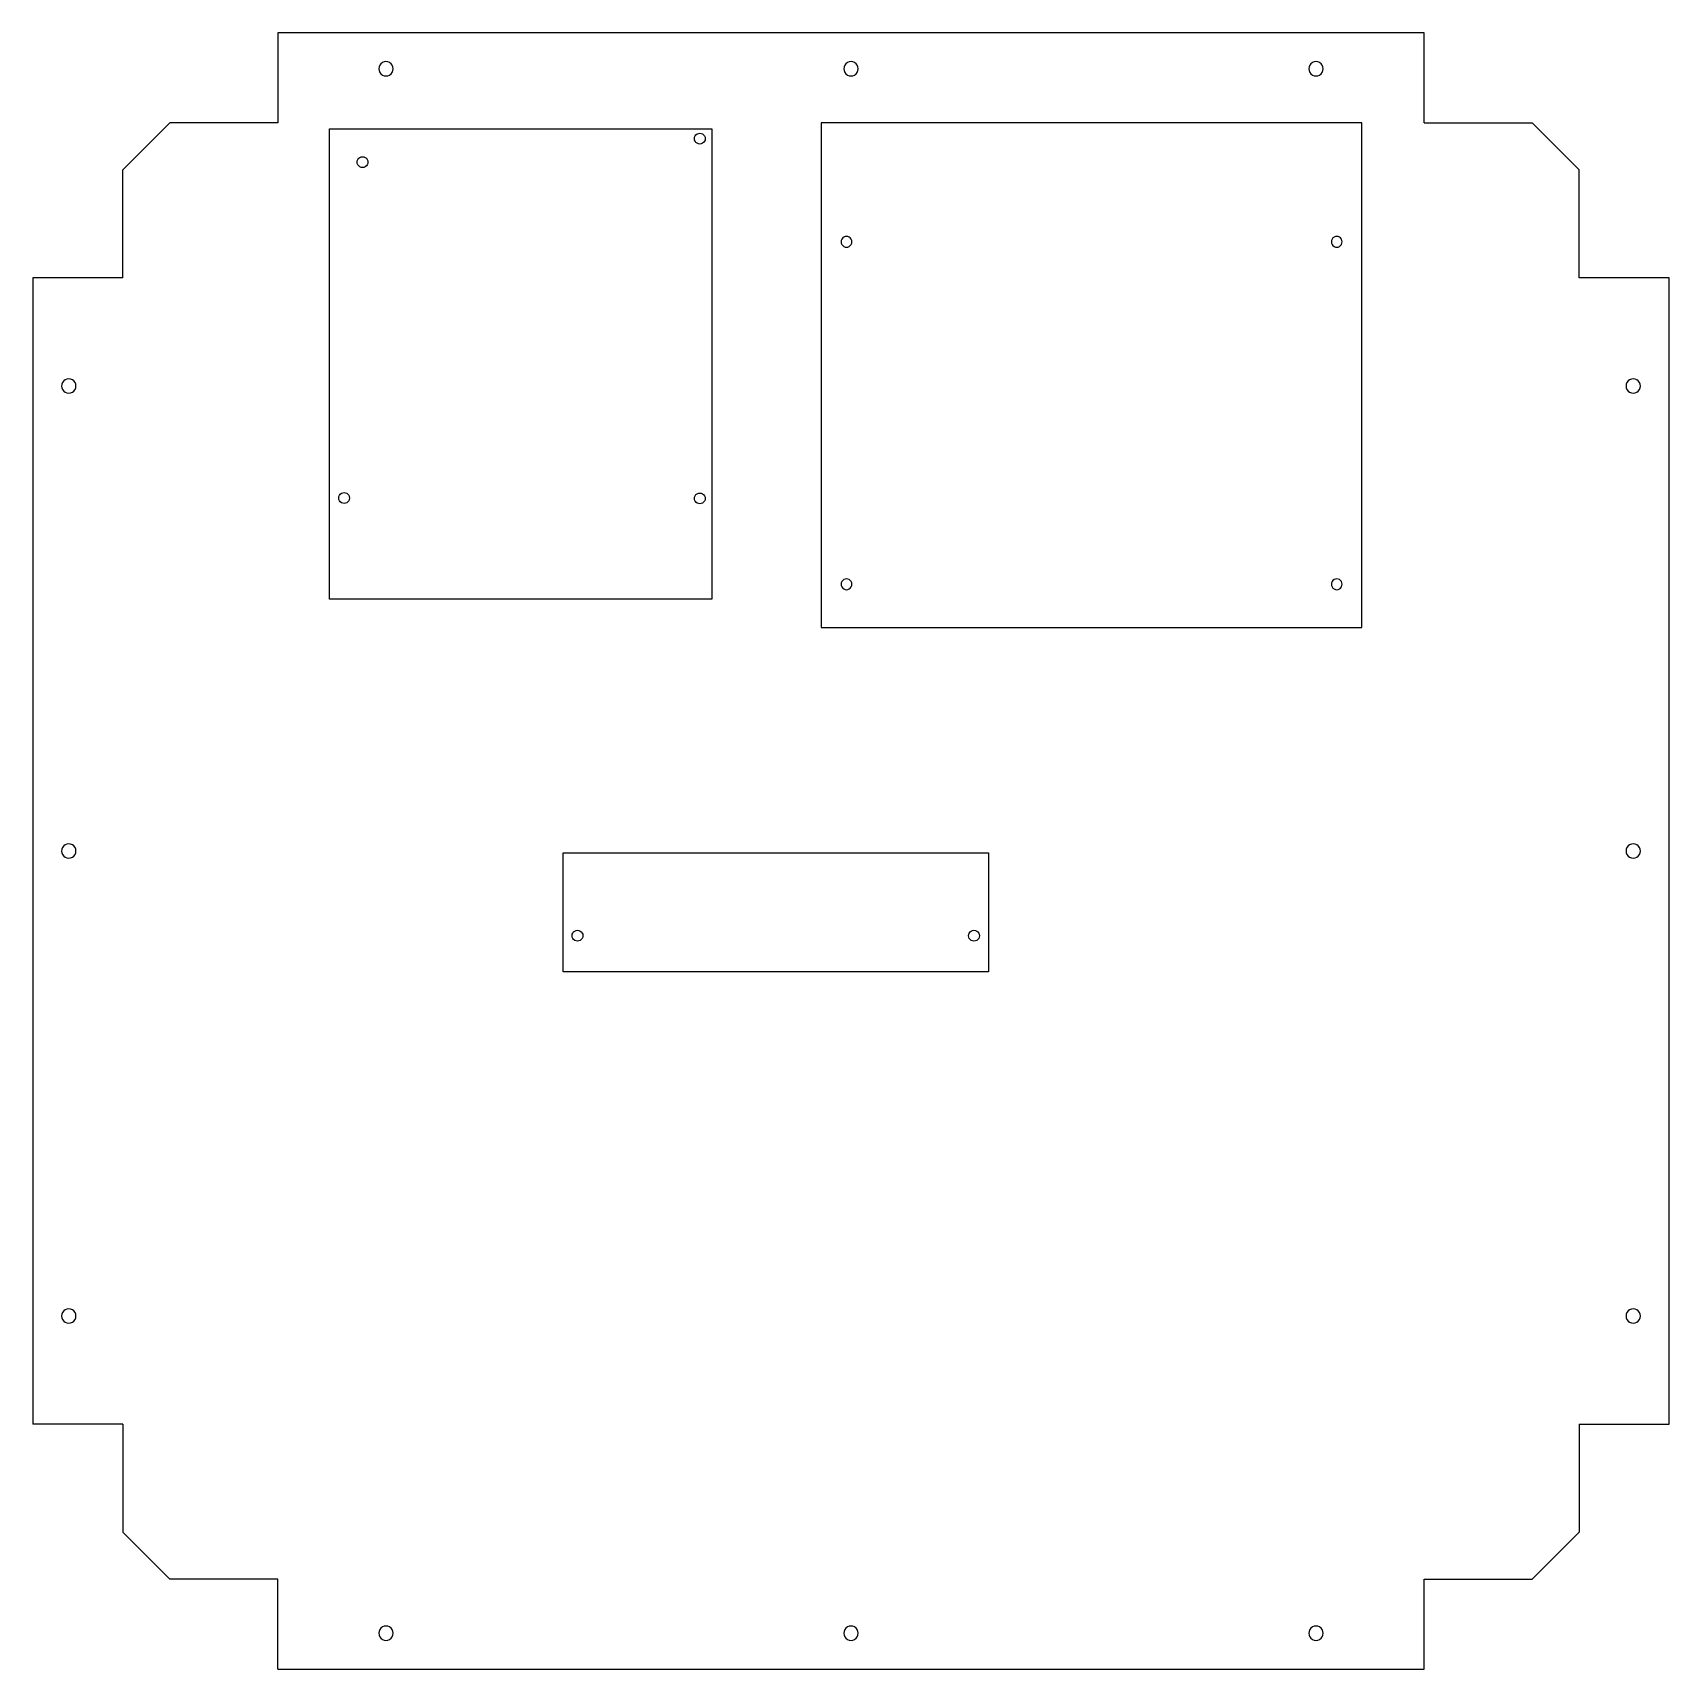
# Model space of a CAD drawing. Header units: metres. Extents: x -600 to -146, y 1612 to 2066.
import ezdxf

# ---------------------------------------------------------------- set-up
doc = ezdxf.new("R2010")
doc.units = ezdxf.units.M

msp = doc.modelspace()

# ---------------------------------------------------------------- linework, layer by layer
at = {"layer": 'GROUP0'}
for p, q in [((-531.83, 2065.88, 0), (-531.83, 2040.88, 0)), ((-213.83, 2065.88, 0), (-531.83, 2065.88, 0)), ((-213.83, 2040.88, 0), (-213.83, 2065.88, 0)), ((-503.56, 2056.88, 0), (-503.76, 2056.4, 0)), ((-503.25, 2057.3, 0), (-503.56, 2056.88, 0)), ((-502.83, 2057.62, 0), (-503.25, 2057.3, 0)), ((-502.35, 2057.82, 0), (-502.83, 2057.62, 0)), ((-501.83, 2057.88, 0), (-502.35, 2057.82, 0)), ((-501.31, 2057.82, 0), (-501.83, 2057.88, 0)), ((-500.83, 2057.62, 0), (-501.31, 2057.82, 0)), ((-500.42, 2057.3, 0), (-500.83, 2057.62, 0)), ((-500.1, 2056.88, 0), (-500.42, 2057.3, 0)), ((-499.9, 2056.4, 0), (-500.1, 2056.88, 0)), ((-374.56, 2056.88, 0), (-374.76, 2056.4, 0)), ((-374.25, 2057.3, 0), (-374.56, 2056.88, 0)), ((-373.83, 2057.62, 0), (-374.25, 2057.3, 0)), ((-373.35, 2057.82, 0), (-373.83, 2057.62, 0)), ((-372.83, 2057.88, 0), (-373.35, 2057.82, 0)), ((-372.31, 2057.82, 0), (-372.83, 2057.88, 0)), ((-371.83, 2057.62, 0), (-372.31, 2057.82, 0)), ((-371.42, 2057.3, 0), (-371.83, 2057.62, 0)), ((-371.1, 2056.88, 0), (-371.42, 2057.3, 0)), ((-370.9, 2056.4, 0), (-371.1, 2056.88, 0)), ((-245.56, 2056.88, 0), (-245.76, 2056.4, 0)), ((-245.25, 2057.3, 0), (-245.56, 2056.88, 0)), ((-244.83, 2057.62, 0), (-245.25, 2057.3, 0)), ((-244.35, 2057.82, 0), (-244.83, 2057.62, 0)), ((-243.83, 2057.88, 0), (-244.35, 2057.82, 0)), ((-243.31, 2057.82, 0), (-243.83, 2057.88, 0)), ((-242.83, 2057.62, 0), (-243.31, 2057.82, 0)), ((-242.42, 2057.3, 0), (-242.83, 2057.62, 0)), ((-242.1, 2056.88, 0), (-242.42, 2057.3, 0)), ((-241.9, 2056.4, 0), (-242.1, 2056.88, 0)), ((-503.76, 2056.4, 0), (-503.83, 2055.88, 0)), ((-503.83, 2055.88, 0), (-503.76, 2055.37, 0)), ((-503.76, 2055.37, 0), (-503.56, 2054.88, 0)), ((-503.56, 2054.88, 0), (-503.25, 2054.47, 0)), ((-503.25, 2054.47, 0), (-502.83, 2054.15, 0)), ((-502.83, 2054.15, 0), (-502.35, 2053.95, 0)), ((-502.35, 2053.95, 0), (-501.83, 2053.88, 0)), ((-501.83, 2053.88, 0), (-501.31, 2053.95, 0)), ((-501.31, 2053.95, 0), (-500.83, 2054.15, 0)), ((-500.83, 2054.15, 0), (-500.42, 2054.47, 0)), ((-500.42, 2054.47, 0), (-500.1, 2054.88, 0)), ((-500.1, 2054.88, 0), (-499.9, 2055.37, 0)), ((-499.83, 2055.88, 0), (-499.9, 2056.4, 0)), ((-499.9, 2055.37, 0), (-499.83, 2055.88, 0)), ((-374.76, 2056.4, 0), (-374.83, 2055.88, 0)), ((-374.83, 2055.88, 0), (-374.76, 2055.37, 0)), ((-374.76, 2055.37, 0), (-374.56, 2054.88, 0)), ((-374.56, 2054.88, 0), (-374.25, 2054.47, 0)), ((-374.25, 2054.47, 0), (-373.83, 2054.15, 0)), ((-373.83, 2054.15, 0), (-373.35, 2053.95, 0)), ((-373.35, 2053.95, 0), (-372.83, 2053.88, 0)), ((-372.83, 2053.88, 0), (-372.31, 2053.95, 0)), ((-372.31, 2053.95, 0), (-371.83, 2054.15, 0)), ((-371.83, 2054.15, 0), (-371.42, 2054.47, 0)), ((-371.42, 2054.47, 0), (-371.1, 2054.88, 0)), ((-371.1, 2054.88, 0), (-370.9, 2055.37, 0)), ((-370.83, 2055.88, 0), (-370.9, 2056.4, 0)), ((-370.9, 2055.37, 0), (-370.83, 2055.88, 0)), ((-245.76, 2056.4, 0), (-245.83, 2055.88, 0)), ((-245.83, 2055.88, 0), (-245.76, 2055.37, 0)), ((-245.76, 2055.37, 0), (-245.56, 2054.88, 0)), ((-245.56, 2054.88, 0), (-245.25, 2054.47, 0)), ((-245.25, 2054.47, 0), (-244.83, 2054.15, 0)), ((-244.83, 2054.15, 0), (-244.35, 2053.95, 0)), ((-244.35, 2053.95, 0), (-243.83, 2053.88, 0)), ((-243.83, 2053.88, 0), (-243.31, 2053.95, 0)), ((-243.31, 2053.95, 0), (-242.83, 2054.15, 0)), ((-242.83, 2054.15, 0), (-242.42, 2054.47, 0)), ((-242.42, 2054.47, 0), (-242.1, 2054.88, 0)), ((-242.1, 2054.88, 0), (-241.9, 2055.37, 0)), ((-241.83, 2055.88, 0), (-241.9, 2056.4, 0)), ((-241.9, 2055.37, 0), (-241.83, 2055.88, 0)), ((-561.83, 2040.88, 0), (-574.83, 2027.88, 0)), ((-531.83, 2040.88, 0), (-561.83, 2040.88, 0)), ((-517.46, 2039.2, 0), (-411.44, 2039.2, 0)), ((-517.46, 1908.7, 0), (-517.46, 2039.2, 0)), ((-411.44, 2039.2, 0), (-411.44, 1908.7, 0)), ((-231.08, 2040.88, 0), (-381.08, 2040.88, 0)), ((-381.08, 2040.88, 0), (-381.08, 1900.88, 0)), ((-231.08, 1900.88, 0), (-231.08, 2040.88, 0)), ((-213.83, 2040.88, 0), (-183.83, 2040.88, 0)), ((-170.83, 2027.88, 0), (-183.83, 2040.88, 0)), ((-416.28, 2036.51, 0), (-416.23, 2036.9, 0)), ((-416.23, 2036.12, 0), (-416.28, 2036.51, 0)), ((-416.23, 2036.9, 0), (-416.08, 2037.26, 0)), ((-416.08, 2035.76, 0), (-416.23, 2036.12, 0)), ((-416.08, 2037.26, 0), (-415.84, 2037.57, 0)), ((-415.84, 2035.45, 0), (-416.08, 2035.76, 0)), ((-415.84, 2037.57, 0), (-415.53, 2037.81, 0)), ((-415.53, 2035.21, 0), (-415.84, 2035.45, 0)), ((-415.53, 2037.81, 0), (-415.17, 2037.96, 0)), ((-415.17, 2035.06, 0), (-415.53, 2035.21, 0)), ((-415.17, 2037.96, 0), (-414.78, 2038.01, 0)), ((-414.78, 2035.01, 0), (-415.17, 2035.06, 0)), ((-414.78, 2038.01, 0), (-414.39, 2037.96, 0)), ((-414.39, 2035.06, 0), (-414.78, 2035.01, 0)), ((-414.39, 2037.96, 0), (-414.03, 2037.81, 0)), ((-414.03, 2035.21, 0), (-414.39, 2035.06, 0)), ((-414.03, 2037.81, 0), (-413.72, 2037.57, 0)), ((-413.72, 2035.45, 0), (-414.03, 2035.21, 0)), ((-413.72, 2037.57, 0), (-413.48, 2037.26, 0)), ((-413.48, 2035.76, 0), (-413.72, 2035.45, 0)), ((-413.48, 2037.26, 0), (-413.33, 2036.9, 0)), ((-413.33, 2036.12, 0), (-413.48, 2035.76, 0)), ((-413.33, 2036.9, 0), (-413.28, 2036.51, 0)), ((-413.28, 2036.51, 0), (-413.33, 2036.12, 0)), ((-509.84, 2029.98, 0), (-509.79, 2030.37, 0)), ((-509.79, 2029.59, 0), (-509.84, 2029.98, 0)), ((-509.79, 2030.37, 0), (-509.64, 2030.73, 0)), ((-509.64, 2029.23, 0), (-509.79, 2029.59, 0)), ((-509.64, 2030.73, 0), (-509.4, 2031.04, 0)), ((-509.4, 2031.04, 0), (-509.09, 2031.28, 0)), ((-509.09, 2031.28, 0), (-508.73, 2031.43, 0)), ((-508.73, 2031.43, 0), (-508.34, 2031.48, 0)), ((-508.34, 2031.48, 0), (-507.95, 2031.43, 0)), ((-507.95, 2031.43, 0), (-507.59, 2031.28, 0)), ((-507.59, 2031.28, 0), (-507.28, 2031.04, 0)), ((-507.28, 2031.04, 0), (-507.04, 2030.73, 0)), ((-507.04, 2030.73, 0), (-506.89, 2030.37, 0)), ((-506.89, 2029.59, 0), (-507.04, 2029.23, 0)), ((-506.89, 2030.37, 0), (-506.84, 2029.98, 0)), ((-506.84, 2029.98, 0), (-506.89, 2029.59, 0)), ((-574.83, 1997.88, 0), (-574.83, 2027.88, 0)), ((-509.4, 2028.92, 0), (-509.64, 2029.23, 0)), ((-509.09, 2028.68, 0), (-509.4, 2028.92, 0)), ((-508.73, 2028.53, 0), (-509.09, 2028.68, 0)), ((-508.34, 2028.48, 0), (-508.73, 2028.53, 0)), ((-507.95, 2028.53, 0), (-508.34, 2028.48, 0)), ((-507.59, 2028.68, 0), (-507.95, 2028.53, 0)), ((-507.28, 2028.92, 0), (-507.59, 2028.68, 0)), ((-507.04, 2029.23, 0), (-507.28, 2028.92, 0)), ((-170.83, 1997.88, 0), (-170.83, 2027.88, 0)), ((-375.53, 2008.27, 0), (-375.58, 2007.88, 0)), ((-375.58, 2007.88, 0), (-375.53, 2007.5, 0)), ((-375.38, 2008.63, 0), (-375.53, 2008.27, 0)), ((-375.53, 2007.5, 0), (-375.38, 2007.13, 0)), ((-375.14, 2008.94, 0), (-375.38, 2008.63, 0)), ((-375.38, 2007.13, 0), (-375.14, 2006.82, 0)), ((-374.83, 2009.18, 0), (-375.14, 2008.94, 0)), ((-375.14, 2006.82, 0), (-374.83, 2006.58, 0)), ((-374.47, 2009.33, 0), (-374.83, 2009.18, 0)), ((-374.08, 2009.38, 0), (-374.47, 2009.33, 0)), ((-373.69, 2009.33, 0), (-374.08, 2009.38, 0)), ((-373.33, 2009.18, 0), (-373.69, 2009.33, 0)), ((-373.02, 2008.94, 0), (-373.33, 2009.18, 0)), ((-373.33, 2006.58, 0), (-373.02, 2006.82, 0)), ((-372.78, 2008.63, 0), (-373.02, 2008.94, 0)), ((-373.02, 2006.82, 0), (-372.78, 2007.13, 0)), ((-372.63, 2008.27, 0), (-372.78, 2008.63, 0)), ((-372.78, 2007.13, 0), (-372.63, 2007.5, 0)), ((-372.58, 2007.88, 0), (-372.63, 2008.27, 0)), ((-372.63, 2007.5, 0), (-372.58, 2007.88, 0)), ((-239.53, 2008.27, 0), (-239.58, 2007.88, 0)), ((-239.58, 2007.88, 0), (-239.53, 2007.5, 0)), ((-239.38, 2008.63, 0), (-239.53, 2008.27, 0)), ((-239.53, 2007.5, 0), (-239.38, 2007.13, 0)), ((-239.14, 2008.94, 0), (-239.38, 2008.63, 0)), ((-239.38, 2007.13, 0), (-239.14, 2006.82, 0)), ((-238.83, 2009.18, 0), (-239.14, 2008.94, 0)), ((-239.14, 2006.82, 0), (-238.83, 2006.58, 0)), ((-238.47, 2009.33, 0), (-238.83, 2009.18, 0)), ((-238.08, 2009.38, 0), (-238.47, 2009.33, 0)), ((-237.69, 2009.33, 0), (-238.08, 2009.38, 0)), ((-237.33, 2009.18, 0), (-237.69, 2009.33, 0)), ((-237.02, 2008.94, 0), (-237.33, 2009.18, 0)), ((-237.33, 2006.58, 0), (-237.02, 2006.82, 0)), ((-236.78, 2008.63, 0), (-237.02, 2008.94, 0)), ((-237.02, 2006.82, 0), (-236.78, 2007.13, 0)), ((-236.63, 2008.27, 0), (-236.78, 2008.63, 0)), ((-236.78, 2007.13, 0), (-236.63, 2007.5, 0)), ((-236.58, 2007.88, 0), (-236.63, 2008.27, 0)), ((-236.63, 2007.5, 0), (-236.58, 2007.88, 0)), ((-374.83, 2006.58, 0), (-374.47, 2006.43, 0)), ((-374.47, 2006.43, 0), (-374.08, 2006.38, 0)), ((-374.08, 2006.38, 0), (-373.69, 2006.43, 0)), ((-373.69, 2006.43, 0), (-373.33, 2006.58, 0)), ((-238.83, 2006.58, 0), (-238.47, 2006.43, 0)), ((-238.47, 2006.43, 0), (-238.08, 2006.38, 0)), ((-238.08, 2006.38, 0), (-237.69, 2006.43, 0)), ((-237.69, 2006.43, 0), (-237.33, 2006.58, 0)), ((-599.83, 1997.88, 0), (-599.83, 1679.88)), ((-574.83, 1997.88, 0), (-599.83, 1997.88, 0)), ((-145.83, 1997.88, 0), (-170.83, 1997.88, 0)), ((-145.83, 1679.88, 0), (-145.83, 1997.88, 0)), ((-591.76, 1968.4, 0), (-591.83, 1967.88, 0)), ((-591.83, 1967.88, 0), (-591.76, 1967.37, 0)), ((-591.56, 1968.88, 0), (-591.76, 1968.4, 0)), ((-591.76, 1967.37, 0), (-591.56, 1966.88, 0)), ((-591.25, 1969.3, 0), (-591.56, 1968.88, 0)), ((-591.56, 1966.88, 0), (-591.25, 1966.47, 0)), ((-590.83, 1969.62, 0), (-591.25, 1969.3, 0)), ((-591.25, 1966.47, 0), (-590.83, 1966.15, 0)), ((-590.35, 1969.82, 0), (-590.83, 1969.62, 0)), ((-590.83, 1966.15, 0), (-590.35, 1965.95, 0)), ((-589.83, 1969.88, 0), (-590.35, 1969.82, 0)), ((-590.35, 1965.95, 0), (-589.83, 1965.88, 0)), ((-589.31, 1969.82, 0), (-589.83, 1969.88, 0)), ((-589.83, 1965.88, 0), (-589.31, 1965.95, 0)), ((-588.83, 1969.62, 0), (-589.31, 1969.82, 0)), ((-589.31, 1965.95, 0), (-588.83, 1966.15, 0)), ((-588.42, 1969.3, 0), (-588.83, 1969.62, 0)), ((-588.83, 1966.15, 0), (-588.42, 1966.47, 0)), ((-588.1, 1968.88, 0), (-588.42, 1969.3, 0)), ((-588.42, 1966.47, 0), (-588.1, 1966.88, 0)), ((-587.9, 1968.4, 0), (-588.1, 1968.88, 0)), ((-588.1, 1966.88, 0), (-587.9, 1967.37, 0)), ((-587.83, 1967.88, 0), (-587.9, 1968.4, 0)), ((-587.9, 1967.37, 0), (-587.83, 1967.88, 0)), ((-157.76, 1968.4, 0), (-157.83, 1967.88, 0)), ((-157.83, 1967.88, 0), (-157.76, 1967.37, 0)), ((-157.56, 1968.88, 0), (-157.76, 1968.4, 0)), ((-157.76, 1967.37, 0), (-157.56, 1966.88, 0)), ((-157.25, 1969.3, 0), (-157.56, 1968.88, 0)), ((-157.56, 1966.88, 0), (-157.25, 1966.47, 0)), ((-156.83, 1969.62, 0), (-157.25, 1969.3, 0)), ((-157.25, 1966.47, 0), (-156.83, 1966.15, 0)), ((-156.35, 1969.81, 0), (-156.83, 1969.62, 0)), ((-156.83, 1966.15, 0), (-156.35, 1965.95, 0)), ((-155.83, 1969.88, 0), (-156.35, 1969.81, 0)), ((-156.35, 1965.95, 0), (-155.83, 1965.88, 0)), ((-155.31, 1969.81, 0), (-155.83, 1969.88, 0)), ((-155.83, 1965.88, 0), (-155.31, 1965.95, 0)), ((-154.83, 1969.62, 0), (-155.31, 1969.81, 0)), ((-155.31, 1965.95, 0), (-154.83, 1966.15, 0)), ((-154.42, 1969.3, 0), (-154.83, 1969.62, 0)), ((-154.83, 1966.15, 0), (-154.42, 1966.47, 0)), ((-154.1, 1968.88, 0), (-154.42, 1969.3, 0)), ((-154.42, 1966.47, 0), (-154.1, 1966.88, 0)), ((-153.9, 1968.4, 0), (-154.1, 1968.88, 0)), ((-154.1, 1966.88, 0), (-153.9, 1967.37, 0)), ((-153.83, 1967.88, 0), (-153.9, 1968.4, 0)), ((-153.9, 1967.37, 0), (-153.83, 1967.88, 0)), ((-514.96, 1936.81, 0), (-514.91, 1937.2, 0)), ((-514.91, 1936.42, 0), (-514.96, 1936.81, 0)), ((-514.91, 1937.2, 0), (-514.76, 1937.56, 0)), ((-514.76, 1936.06, 0), (-514.91, 1936.42, 0)), ((-514.76, 1937.56, 0), (-514.52, 1937.87, 0)), ((-514.52, 1935.75, 0), (-514.76, 1936.06, 0)), ((-514.52, 1937.87, 0), (-514.21, 1938.11, 0)), ((-514.21, 1935.51, 0), (-514.52, 1935.75, 0)), ((-514.21, 1938.11, 0), (-513.84, 1938.26, 0)), ((-513.84, 1935.36, 0), (-514.21, 1935.51, 0)), ((-513.84, 1938.26, 0), (-513.46, 1938.31, 0)), ((-513.46, 1935.31, 0), (-513.84, 1935.36, 0)), ((-513.46, 1938.31, 0), (-513.07, 1938.26, 0)), ((-513.07, 1935.36, 0), (-513.46, 1935.31, 0)), ((-513.07, 1938.26, 0), (-512.71, 1938.11, 0)), ((-512.71, 1935.51, 0), (-513.07, 1935.36, 0)), ((-512.71, 1938.11, 0), (-512.4, 1937.87, 0)), ((-512.4, 1935.75, 0), (-512.71, 1935.51, 0)), ((-512.4, 1937.87, 0), (-512.16, 1937.56, 0)), ((-512.16, 1936.06, 0), (-512.4, 1935.75, 0)), ((-512.16, 1937.56, 0), (-512.01, 1937.2, 0)), ((-512.01, 1936.42, 0), (-512.16, 1936.06, 0)), ((-512.01, 1937.2, 0), (-511.96, 1936.81, 0)), ((-511.96, 1936.81, 0), (-512.01, 1936.42, 0)), ((-416.28, 1936.68, 0), (-416.23, 1937.07, 0)), ((-416.23, 1936.3, 0), (-416.28, 1936.68, 0)), ((-416.23, 1937.07, 0), (-416.08, 1937.43, 0)), ((-416.08, 1935.93, 0), (-416.23, 1936.3, 0)), ((-416.08, 1937.43, 0), (-415.84, 1937.75, 0)), ((-415.84, 1935.62, 0), (-416.08, 1935.93, 0)), ((-415.84, 1937.75, 0), (-415.53, 1937.98, 0)), ((-415.53, 1935.39, 0), (-415.84, 1935.62, 0)), ((-415.53, 1937.98, 0), (-415.17, 1938.13, 0)), ((-415.17, 1935.24, 0), (-415.53, 1935.39, 0)), ((-415.17, 1938.13, 0), (-414.78, 1938.18, 0)), ((-414.78, 1935.18, 0), (-415.17, 1935.24, 0)), ((-414.78, 1938.18, 0), (-414.39, 1938.13, 0)), ((-414.39, 1935.24, 0), (-414.78, 1935.18, 0)), ((-414.39, 1938.13, 0), (-414.03, 1937.98, 0)), ((-414.03, 1935.39, 0), (-414.39, 1935.24, 0)), ((-414.03, 1937.98, 0), (-413.72, 1937.75, 0)), ((-413.72, 1935.62, 0), (-414.03, 1935.39, 0)), ((-413.72, 1937.75, 0), (-413.48, 1937.43, 0)), ((-413.48, 1935.93, 0), (-413.72, 1935.62, 0)), ((-413.48, 1937.43, 0), (-413.33, 1937.07, 0)), ((-413.33, 1936.3, 0), (-413.48, 1935.93, 0)), ((-413.33, 1937.07, 0), (-413.28, 1936.68, 0)), ((-413.28, 1936.68, 0), (-413.33, 1936.3, 0)), ((-375.53, 1913.27, 0), (-375.58, 1912.88, 0)), ((-375.58, 1912.88, 0), (-375.53, 1912.5, 0)), ((-375.38, 1913.63, 0), (-375.53, 1913.27, 0)), ((-375.53, 1912.5, 0), (-375.38, 1912.13, 0)), ((-375.14, 1913.94, 0), (-375.38, 1913.63, 0)), ((-375.38, 1912.13, 0), (-375.14, 1911.82, 0)), ((-374.83, 1914.18, 0), (-375.14, 1913.94, 0)), ((-375.14, 1911.82, 0), (-374.83, 1911.58, 0)), ((-374.47, 1914.33, 0), (-374.83, 1914.18, 0)), ((-374.83, 1911.58, 0), (-374.47, 1911.43, 0)), ((-374.08, 1914.38, 0), (-374.47, 1914.33, 0)), ((-374.47, 1911.43, 0), (-374.08, 1911.38, 0)), ((-373.69, 1914.33, 0), (-374.08, 1914.38, 0)), ((-374.08, 1911.38, 0), (-373.69, 1911.43, 0)), ((-373.33, 1914.18, 0), (-373.69, 1914.33, 0)), ((-373.69, 1911.43, 0), (-373.33, 1911.58, 0)), ((-373.02, 1913.94, 0), (-373.33, 1914.18, 0)), ((-373.33, 1911.58, 0), (-373.02, 1911.82, 0)), ((-372.78, 1913.63, 0), (-373.02, 1913.94, 0)), ((-373.02, 1911.82, 0), (-372.78, 1912.13, 0)), ((-372.63, 1913.27, 0), (-372.78, 1913.63, 0)), ((-372.78, 1912.13, 0), (-372.63, 1912.5, 0)), ((-372.58, 1912.88, 0), (-372.63, 1913.27, 0)), ((-372.63, 1912.5, 0), (-372.58, 1912.88, 0)), ((-239.53, 1913.27, 0), (-239.58, 1912.88, 0)), ((-239.58, 1912.88, 0), (-239.53, 1912.5, 0)), ((-239.38, 1913.63, 0), (-239.53, 1913.27, 0)), ((-239.53, 1912.5, 0), (-239.38, 1912.13, 0)), ((-239.14, 1913.94, 0), (-239.38, 1913.63, 0)), ((-239.38, 1912.13, 0), (-239.14, 1911.82, 0)), ((-238.83, 1914.18, 0), (-239.14, 1913.94, 0)), ((-239.14, 1911.82, 0), (-238.83, 1911.58, 0)), ((-238.47, 1914.33, 0), (-238.83, 1914.18, 0)), ((-238.83, 1911.58, 0), (-238.47, 1911.43, 0)), ((-238.08, 1914.38, 0), (-238.47, 1914.33, 0)), ((-238.47, 1911.43, 0), (-238.08, 1911.38, 0)), ((-237.69, 1914.33, 0), (-238.08, 1914.38, 0)), ((-238.08, 1911.38, 0), (-237.69, 1911.43, 0)), ((-237.33, 1914.18, 0), (-237.69, 1914.33, 0)), ((-237.69, 1911.43, 0), (-237.33, 1911.58, 0)), ((-237.02, 1913.94, 0), (-237.33, 1914.18, 0)), ((-237.33, 1911.58, 0), (-237.02, 1911.82, 0)), ((-236.78, 1913.63, 0), (-237.02, 1913.94, 0)), ((-237.02, 1911.82, 0), (-236.78, 1912.13, 0)), ((-236.63, 1913.27, 0), (-236.78, 1913.63, 0)), ((-236.78, 1912.13, 0), (-236.63, 1912.5, 0)), ((-236.58, 1912.88, 0), (-236.63, 1913.27, 0)), ((-236.63, 1912.5, 0), (-236.58, 1912.88, 0)), ((-411.44, 1908.7, 0), (-517.46, 1908.7, 0)), ((-381.08, 1900.88, 0), (-231.08, 1900.88, 0)), ((-591.76, 1839.4, 0), (-591.83, 1838.88, 0)), ((-591.83, 1838.88, 0), (-591.76, 1838.37, 0)), ((-591.56, 1839.88, 0), (-591.76, 1839.4, 0)), ((-591.25, 1840.3, 0), (-591.56, 1839.88, 0)), ((-590.83, 1840.62, 0), (-591.25, 1840.3, 0)), ((-590.35, 1840.81, 0), (-590.83, 1840.62, 0)), ((-589.83, 1840.88, 0), (-590.35, 1840.81, 0)), ((-589.31, 1840.81, 0), (-589.83, 1840.88, 0)), ((-588.83, 1840.62, 0), (-589.31, 1840.81, 0)), ((-588.42, 1840.3, 0), (-588.83, 1840.62, 0)), ((-588.1, 1839.88, 0), (-588.42, 1840.3, 0)), ((-587.9, 1839.4, 0), (-588.1, 1839.88, 0)), ((-587.83, 1838.88, 0), (-587.9, 1839.4, 0)), ((-587.9, 1838.37, 0), (-587.83, 1838.88, 0)), ((-157.76, 1839.4, 0), (-157.83, 1838.88, 0)), ((-157.83, 1838.88, 0), (-157.76, 1838.37, 0)), ((-157.56, 1839.88, 0), (-157.76, 1839.4, 0)), ((-157.25, 1840.3, 0), (-157.56, 1839.88, 0)), ((-156.83, 1840.62, 0), (-157.25, 1840.3, 0)), ((-156.35, 1840.81, 0), (-156.83, 1840.62, 0)), ((-155.83, 1840.88, 0), (-156.35, 1840.81, 0)), ((-155.31, 1840.81, 0), (-155.83, 1840.88, 0)), ((-154.83, 1840.62, 0), (-155.31, 1840.81, 0)), ((-154.42, 1840.3, 0), (-154.83, 1840.62, 0)), ((-154.1, 1839.88, 0), (-154.42, 1840.3, 0)), ((-153.9, 1839.4, 0), (-154.1, 1839.88, 0)), ((-153.83, 1838.88, 0), (-153.9, 1839.4, 0)), ((-153.9, 1838.37, 0), (-153.83, 1838.88, 0)), ((-591.76, 1838.37, 0), (-591.56, 1837.88, 0)), ((-591.56, 1837.88, 0), (-591.25, 1837.47, 0)), ((-591.25, 1837.47, 0), (-590.83, 1837.15, 0)), ((-590.83, 1837.15, 0), (-590.35, 1836.95, 0)), ((-590.35, 1836.95, 0), (-589.83, 1836.88, 0)), ((-589.83, 1836.88, 0), (-589.31, 1836.95, 0)), ((-589.31, 1836.95, 0), (-588.83, 1837.15, 0)), ((-588.83, 1837.15, 0), (-588.42, 1837.47, 0)), ((-588.42, 1837.47, 0), (-588.1, 1837.88, 0)), ((-588.1, 1837.88, 0), (-587.9, 1838.37, 0)), ((-452.71, 1838.38, 0), (-334.71, 1838.38, 0)), ((-452.71, 1805.38, 0), (-452.71, 1838.38, 0)), ((-334.71, 1838.38, 0), (-334.71, 1805.38, 0)), ((-157.76, 1838.37, 0), (-157.56, 1837.88, 0)), ((-157.56, 1837.88, 0), (-157.25, 1837.47, 0)), ((-157.25, 1837.47, 0), (-156.83, 1837.15, 0)), ((-156.83, 1837.15, 0), (-156.35, 1836.95, 0)), ((-156.35, 1836.95, 0), (-155.83, 1836.88, 0)), ((-155.83, 1836.88, 0), (-155.31, 1836.95, 0)), ((-155.31, 1836.95, 0), (-154.83, 1837.15, 0)), ((-154.83, 1837.15, 0), (-154.42, 1837.47, 0)), ((-154.42, 1837.47, 0), (-154.1, 1837.88, 0)), ((-154.1, 1837.88, 0), (-153.9, 1838.37, 0)), ((-450.16, 1815.77, 0), (-450.01, 1816.13, 0)), ((-450.01, 1816.13, 0), (-449.77, 1816.44, 0)), ((-449.77, 1816.44, 0), (-449.46, 1816.68, 0)), ((-449.46, 1816.68, 0), (-449.1, 1816.83, 0)), ((-449.1, 1816.83, 0), (-448.71, 1816.88, 0)), ((-448.71, 1816.88, 0), (-448.32, 1816.83, 0)), ((-448.32, 1816.83, 0), (-447.96, 1816.68, 0)), ((-447.96, 1816.68, 0), (-447.65, 1816.44, 0)), ((-447.65, 1816.44, 0), (-447.41, 1816.13, 0)), ((-447.41, 1816.13, 0), (-447.26, 1815.77, 0)), ((-340.16, 1815.77, 0), (-340.01, 1816.13, 0)), ((-340.01, 1816.13, 0), (-339.77, 1816.44, 0)), ((-339.77, 1816.44, 0), (-339.46, 1816.68, 0)), ((-339.46, 1816.68, 0), (-339.1, 1816.83, 0)), ((-339.1, 1816.83, 0), (-338.71, 1816.88, 0)), ((-338.71, 1816.88, 0), (-338.32, 1816.83, 0)), ((-338.32, 1816.83, 0), (-337.96, 1816.68, 0)), ((-337.96, 1816.68, 0), (-337.65, 1816.44, 0)), ((-337.65, 1816.44, 0), (-337.41, 1816.13, 0)), ((-337.41, 1816.13, 0), (-337.26, 1815.77, 0)), ((-450.21, 1815.38, 0), (-450.16, 1815.77, 0)), ((-450.16, 1815, 0), (-450.21, 1815.38, 0)), ((-450.01, 1814.63, 0), (-450.16, 1815, 0)), ((-449.77, 1814.32, 0), (-450.01, 1814.63, 0)), ((-449.46, 1814.08, 0), (-449.77, 1814.32, 0)), ((-449.1, 1813.93, 0), (-449.46, 1814.08, 0)), ((-448.71, 1813.88, 0), (-449.1, 1813.93, 0)), ((-448.32, 1813.93, 0), (-448.71, 1813.88, 0)), ((-447.96, 1814.08, 0), (-448.32, 1813.93, 0)), ((-447.65, 1814.32, 0), (-447.96, 1814.08, 0)), ((-447.41, 1814.63, 0), (-447.65, 1814.32, 0)), ((-447.26, 1815, 0), (-447.41, 1814.63, 0)), ((-447.26, 1815.77, 0), (-447.21, 1815.38, 0)), ((-447.21, 1815.38, 0), (-447.26, 1815, 0)), ((-340.21, 1815.38, 0), (-340.16, 1815.77, 0)), ((-340.16, 1815, 0), (-340.21, 1815.38, 0)), ((-340.01, 1814.63, 0), (-340.16, 1815, 0)), ((-339.77, 1814.32, 0), (-340.01, 1814.63, 0)), ((-339.46, 1814.08, 0), (-339.77, 1814.32, 0)), ((-339.1, 1813.93, 0), (-339.46, 1814.08, 0)), ((-338.71, 1813.88, 0), (-339.1, 1813.93, 0)), ((-338.32, 1813.93, 0), (-338.71, 1813.88, 0)), ((-337.96, 1814.08, 0), (-338.32, 1813.93, 0)), ((-337.65, 1814.32, 0), (-337.96, 1814.08, 0)), ((-337.41, 1814.63, 0), (-337.65, 1814.32, 0)), ((-337.26, 1815, 0), (-337.41, 1814.63, 0)), ((-337.26, 1815.77, 0), (-337.21, 1815.38, 0)), ((-337.21, 1815.38, 0), (-337.26, 1815, 0)), ((-334.71, 1805.38, 0), (-452.71, 1805.38, 0)), ((-590.83, 1711.62, 0), (-591.25, 1711.3, 0)), ((-590.35, 1711.81, 0), (-590.83, 1711.62, 0)), ((-589.83, 1711.88, 0), (-590.35, 1711.81, 0)), ((-589.31, 1711.81, 0), (-589.83, 1711.88, 0)), ((-588.83, 1711.62, 0), (-589.31, 1711.81, 0)), ((-588.42, 1711.3, 0), (-588.83, 1711.62, 0)), ((-156.83, 1711.61, 0), (-157.25, 1711.3, 0)), ((-156.35, 1711.81, 0), (-156.83, 1711.61, 0)), ((-155.83, 1711.88, 0), (-156.35, 1711.81, 0)), ((-155.31, 1711.81, 0), (-155.83, 1711.88, 0)), ((-154.83, 1711.61, 0), (-155.31, 1711.81, 0)), ((-154.42, 1711.3, 0), (-154.83, 1711.61, 0)), ((-591.76, 1710.4, 0), (-591.83, 1709.88, 0)), ((-591.83, 1709.88, 0), (-591.76, 1709.37, 0)), ((-591.56, 1710.88, 0), (-591.76, 1710.4, 0)), ((-591.76, 1709.37, 0), (-591.56, 1708.88, 0)), ((-591.25, 1711.3, 0), (-591.56, 1710.88, 0)), ((-591.56, 1708.88, 0), (-591.25, 1708.47, 0)), ((-591.25, 1708.47, 0), (-590.83, 1708.15, 0)), ((-590.83, 1708.15, 0), (-590.35, 1707.95, 0)), ((-590.35, 1707.95, 0), (-589.83, 1707.88, 0)), ((-589.83, 1707.88, 0), (-589.31, 1707.95, 0)), ((-589.31, 1707.95, 0), (-588.83, 1708.15, 0)), ((-588.83, 1708.15, 0), (-588.42, 1708.47, 0)), ((-588.1, 1710.88, 0), (-588.42, 1711.3, 0)), ((-588.42, 1708.47, 0), (-588.1, 1708.88, 0)), ((-587.9, 1710.4, 0), (-588.1, 1710.88, 0)), ((-588.1, 1708.88, 0), (-587.9, 1709.37, 0)), ((-587.83, 1709.88, 0), (-587.9, 1710.4, 0)), ((-587.9, 1709.37, 0), (-587.83, 1709.88, 0)), ((-157.76, 1710.4, 0), (-157.83, 1709.88, 0)), ((-157.83, 1709.88, 0), (-157.76, 1709.37, 0)), ((-157.56, 1710.88, 0), (-157.76, 1710.4, 0)), ((-157.76, 1709.37, 0), (-157.56, 1708.88, 0)), ((-157.25, 1711.3, 0), (-157.56, 1710.88, 0)), ((-157.56, 1708.88, 0), (-157.25, 1708.47, 0)), ((-157.25, 1708.47, 0), (-156.83, 1708.15, 0)), ((-156.83, 1708.15, 0), (-156.35, 1707.95, 0)), ((-156.35, 1707.95, 0), (-155.83, 1707.88, 0)), ((-155.83, 1707.88, 0), (-155.31, 1707.95, 0)), ((-155.31, 1707.95, 0), (-154.83, 1708.15, 0)), ((-154.83, 1708.15, 0), (-154.42, 1708.47, 0)), ((-154.1, 1710.88, 0), (-154.42, 1711.3, 0)), ((-154.42, 1708.47, 0), (-154.1, 1708.88, 0)), ((-153.9, 1710.4, 0), (-154.1, 1710.88, 0)), ((-154.1, 1708.88, 0), (-153.9, 1709.37, 0)), ((-153.83, 1709.88, 0), (-153.9, 1710.4, 0)), ((-153.9, 1709.37, 0), (-153.83, 1709.88, 0)), ((-574.83, 1679.88, 0), (-599.83, 1679.88)), ((-574.83, 1679.88, 0), (-574.83, 1649.88, 0)), ((-170.83, 1679.88, 0), (-145.83, 1679.88, 0)), ((-170.83, 1679.88, 0), (-170.83, 1649.88, 0)), ((-561.83, 1636.88, 0), (-574.83, 1649.88, 0)), ((-183.83, 1636.88, 0), (-170.83, 1649.88, 0)), ((-531.83, 1636.88, 0), (-561.83, 1636.88, 0)), ((-531.83, 1611.88, 0), (-531.83, 1636.88, 0)), ((-213.83, 1636.88, 0), (-183.83, 1636.88, 0)), ((-213.83, 1611.88, 0), (-213.83, 1636.88, 0)), ((-503.76, 1622.4, 0), (-503.83, 1621.88, 0)), ((-503.83, 1621.88, 0), (-503.76, 1621.37, 0)), ((-503.56, 1622.88, 0), (-503.76, 1622.4, 0)), ((-503.76, 1621.37, 0), (-503.56, 1620.88, 0)), ((-503.25, 1623.3, 0), (-503.56, 1622.88, 0)), ((-503.56, 1620.88, 0), (-503.25, 1620.47, 0)), ((-502.83, 1623.61, 0), (-503.25, 1623.3, 0)), ((-502.35, 1623.81, 0), (-502.83, 1623.61, 0)), ((-501.83, 1623.88, 0), (-502.35, 1623.81, 0)), ((-501.31, 1623.81, 0), (-501.83, 1623.88, 0)), ((-500.83, 1623.61, 0), (-501.31, 1623.81, 0)), ((-500.42, 1623.3, 0), (-500.83, 1623.61, 0)), ((-500.1, 1622.88, 0), (-500.42, 1623.3, 0)), ((-500.42, 1620.47, 0), (-500.1, 1620.88, 0)), ((-499.9, 1622.4, 0), (-500.1, 1622.88, 0)), ((-500.1, 1620.88, 0), (-499.9, 1621.37, 0)), ((-499.83, 1621.88, 0), (-499.9, 1622.4, 0)), ((-499.9, 1621.37, 0), (-499.83, 1621.88, 0)), ((-374.76, 1622.4, 0), (-374.83, 1621.88, 0)), ((-374.83, 1621.88, 0), (-374.76, 1621.37, 0)), ((-374.56, 1622.88, 0), (-374.76, 1622.4, 0)), ((-374.76, 1621.37, 0), (-374.56, 1620.88, 0)), ((-374.25, 1623.3, 0), (-374.56, 1622.88, 0)), ((-374.56, 1620.88, 0), (-374.25, 1620.47, 0)), ((-373.83, 1623.61, 0), (-374.25, 1623.3, 0)), ((-373.35, 1623.81, 0), (-373.83, 1623.61, 0)), ((-372.83, 1623.88, 0), (-373.35, 1623.81, 0)), ((-372.31, 1623.81, 0), (-372.83, 1623.88, 0)), ((-371.83, 1623.61, 0), (-372.31, 1623.81, 0)), ((-371.42, 1623.3, 0), (-371.83, 1623.61, 0)), ((-371.1, 1622.88, 0), (-371.42, 1623.3, 0)), ((-371.42, 1620.47, 0), (-371.1, 1620.88, 0)), ((-370.9, 1622.4, 0), (-371.1, 1622.88, 0)), ((-371.1, 1620.88, 0), (-370.9, 1621.37, 0)), ((-370.83, 1621.88, 0), (-370.9, 1622.4, 0)), ((-370.9, 1621.37, 0), (-370.83, 1621.88, 0)), ((-245.76, 1622.4, 0), (-245.83, 1621.88, 0)), ((-245.83, 1621.88, 0), (-245.76, 1621.37, 0)), ((-245.56, 1622.88, 0), (-245.76, 1622.4, 0)), ((-245.76, 1621.37, 0), (-245.56, 1620.88, 0)), ((-245.25, 1623.3, 0), (-245.56, 1622.88, 0)), ((-245.56, 1620.88, 0), (-245.25, 1620.47, 0)), ((-244.83, 1623.61, 0), (-245.25, 1623.3, 0)), ((-244.35, 1623.81, 0), (-244.83, 1623.61, 0)), ((-243.83, 1623.88, 0), (-244.35, 1623.81, 0)), ((-243.31, 1623.81, 0), (-243.83, 1623.88, 0)), ((-242.83, 1623.61, 0), (-243.31, 1623.81, 0)), ((-242.42, 1623.3, 0), (-242.83, 1623.61, 0)), ((-242.1, 1622.88, 0), (-242.42, 1623.3, 0)), ((-242.42, 1620.47, 0), (-242.1, 1620.88, 0)), ((-241.9, 1622.4, 0), (-242.1, 1622.88, 0)), ((-242.1, 1620.88, 0), (-241.9, 1621.37, 0)), ((-241.83, 1621.88, 0), (-241.9, 1622.4, 0)), ((-241.9, 1621.37, 0), (-241.83, 1621.88, 0)), ((-503.25, 1620.47, 0), (-502.83, 1620.15, 0)), ((-502.83, 1620.15, 0), (-502.35, 1619.95, 0)), ((-502.35, 1619.95, 0), (-501.83, 1619.88, 0)), ((-501.83, 1619.88, 0), (-501.31, 1619.95, 0)), ((-501.31, 1619.95, 0), (-500.83, 1620.15, 0)), ((-500.83, 1620.15, 0), (-500.42, 1620.47, 0)), ((-374.25, 1620.47, 0), (-373.83, 1620.15, 0)), ((-373.83, 1620.15, 0), (-373.35, 1619.95, 0)), ((-373.35, 1619.95, 0), (-372.83, 1619.88, 0)), ((-372.83, 1619.88, 0), (-372.31, 1619.95, 0)), ((-372.31, 1619.95, 0), (-371.83, 1620.15, 0)), ((-371.83, 1620.15, 0), (-371.42, 1620.47, 0)), ((-245.25, 1620.47, 0), (-244.83, 1620.15, 0)), ((-244.83, 1620.15, 0), (-244.35, 1619.95, 0)), ((-244.35, 1619.95, 0), (-243.83, 1619.88, 0)), ((-243.83, 1619.88, 0), (-243.31, 1619.95, 0)), ((-243.31, 1619.95, 0), (-242.83, 1620.15, 0)), ((-242.83, 1620.15, 0), (-242.42, 1620.47, 0)), ((-531.83, 1611.88, 0), (-213.83, 1611.88, 0))]:
    msp.add_line(p, q, dxfattribs=at)

doc.saveas('drawing.dxf')
